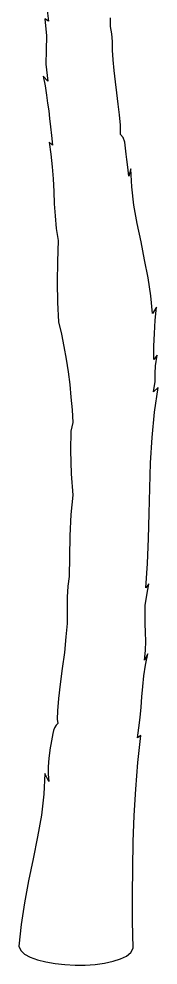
# Model space of a CAD drawing. Header units: inches. Extents: x 0 to 13.7, y 0 to 22.6.
# Drawn here: x 4.2 to 5.66, y 0 to 9.99 of the extents above; entities that cross this region are included whole.
import ezdxf

# ---------------------------------------------------------------- set-up
doc = ezdxf.new("R2010")
doc.units = ezdxf.units.IN
doc.header["$MEASUREMENT"] = 0
doc.layers.add('7', color=7, linetype='Continuous')

# ---------------------------------------------------------------- blocks, each defined once
blk = doc.blocks.new('A$C0DDA7551')
at = {"layer": '7', "linetype": 'Continuous'}
blk.add_lwpolyline([(4.4822, 10.1937), (4.5085, 9.9646), (4.4702, 9.9884), (4.487, 9.8094), (4.4846, 9.659), (4.4822, 9.5086), (4.5013, 9.3297), (4.4536, 9.3846), (4.4727, 9.2795), (4.487, 9.184), (4.4989, 9.0982), (4.5108, 9.017), (4.5204, 8.9359), (4.53, 8.8499), (4.5395, 8.7568), (4.5514, 8.6542), (4.5156, 8.6876), (4.5348, 8.5587), (4.549, 8.4275), (4.5562, 8.2986), (4.5633, 8.1673), (4.5681, 8.036), (4.5777, 7.9072), (4.5896, 7.7759), (4.6111, 7.647), (4.6039, 7.4275), (4.6015, 7.2079), (4.6039, 6.993), (4.6158, 6.7902), (4.6445, 6.6613), (4.6708, 6.5301), (4.6946, 6.3964), (4.7161, 6.2628), (4.7329, 6.1291), (4.7448, 5.993), (4.7567, 5.8593), (4.7639, 5.7257), (4.7448, 5.6374), (4.74, 5.4322), (4.7471, 5.1839), (4.7639, 4.9596), (4.7423, 4.7544), (4.7329, 4.5323), (4.7304, 4.308), (4.7256, 4.1028), (4.7137, 4.0001), (4.7066, 3.8832), (4.7042, 3.7519), (4.7066, 3.6063), (4.6923, 3.4631), (4.6756, 3.3008), (4.654, 3.1314), (4.6325, 2.9643), (4.6158, 2.8139), (4.6039, 2.685), (4.6015, 2.5943), (4.6087, 2.549), (4.5896, 2.5323), (4.5729, 2.506), (4.561, 2.4774), (4.5538, 2.444), (4.5467, 2.4058), (4.5395, 2.3676), (4.5348, 2.3294), (4.5275, 2.2936), (4.5133, 2.1838), (4.5061, 2.0931), (4.5037, 2.0144), (4.5108, 1.938), (4.4702, 2.0215), (4.4607, 1.8044), (4.4344, 1.5824), (4.3939, 1.3532), (4.3486, 1.1218), (4.2984, 0.8903), (4.2555, 0.6564), (4.2196, 0.4272), (4.1982, 0.2004), (4.2173, 0.1551), (4.2579, 0.1169), (4.3175, 0.0835), (4.3939, 0.0549), (4.4798, 0.0334), (4.5777, 0.0167), (4.6803, 0.0048), (4.7877, 0), (4.8951, 0), (5.0001, 0.0071), (5.098, 0.0215), (5.1887, 0.0406), (5.2651, 0.0644), (5.3295, 0.0954), (5.3749, 0.1337), (5.3987, 0.179), (5.3939, 0.463), (5.3939, 0.7447), (5.3964, 1.0215), (5.4011, 1.3007), (5.4106, 1.58), (5.4274, 1.8569), (5.4489, 2.1385), (5.4799, 2.4225), (5.4464, 2.3986), (5.4608, 2.506), (5.4727, 2.6135), (5.4822, 2.7208), (5.4894, 2.8306), (5.5014, 2.9404), (5.5133, 3.0526), (5.5299, 3.1672), (5.5539, 3.2841), (5.518, 3.2172), (5.5299, 3.3223), (5.5324, 3.4178), (5.5299, 3.5108), (5.5276, 3.6039), (5.5252, 3.697), (5.5276, 3.7949), (5.542, 3.9047), (5.5658, 4.024), (5.5324, 3.9834), (5.5514, 4.2388), (5.561, 4.5013), (5.5682, 4.7663), (5.5753, 5.0336), (5.5825, 5.3008), (5.5992, 5.5682), (5.623, 5.8355), (5.6612, 6.0957), (5.6135, 6.0503), (5.6302, 6.1601), (5.6326, 6.2436), (5.635, 6.3248), (5.6517, 6.437), (5.6183, 6.3916), (5.6183, 6.5324), (5.623, 6.6684), (5.6326, 6.8069), (5.6445, 6.9453), (5.6016, 6.8785), (5.5872, 7.0646), (5.5586, 7.2532), (5.5204, 7.4442), (5.4822, 7.635), (5.4416, 7.8284), (5.4083, 8.0218), (5.3843, 8.2151), (5.3749, 8.406), (5.3533, 8.3272), (5.3462, 8.3916), (5.3414, 8.4489), (5.3343, 8.5039), (5.3247, 8.5587), (5.3199, 8.6232), (5.3104, 8.6853), (5.296, 8.7353), (5.2651, 8.7688), (5.2651, 8.8666), (5.2555, 8.974), (5.2435, 9.0886), (5.2293, 9.2055), (5.2125, 9.3249), (5.1982, 9.4442), (5.1887, 9.554), (5.1839, 9.6567), (5.1839, 9.7497), (5.1743, 9.8285), (5.1624, 9.9073), (5.1624, 10.0003)], dxfattribs=at)

msp = doc.modelspace()

# ---------------------------------------------------------------- block references
msp.add_blockref('A$C0DDA7551', (0, 0))

doc.saveas('drawing.dxf')
